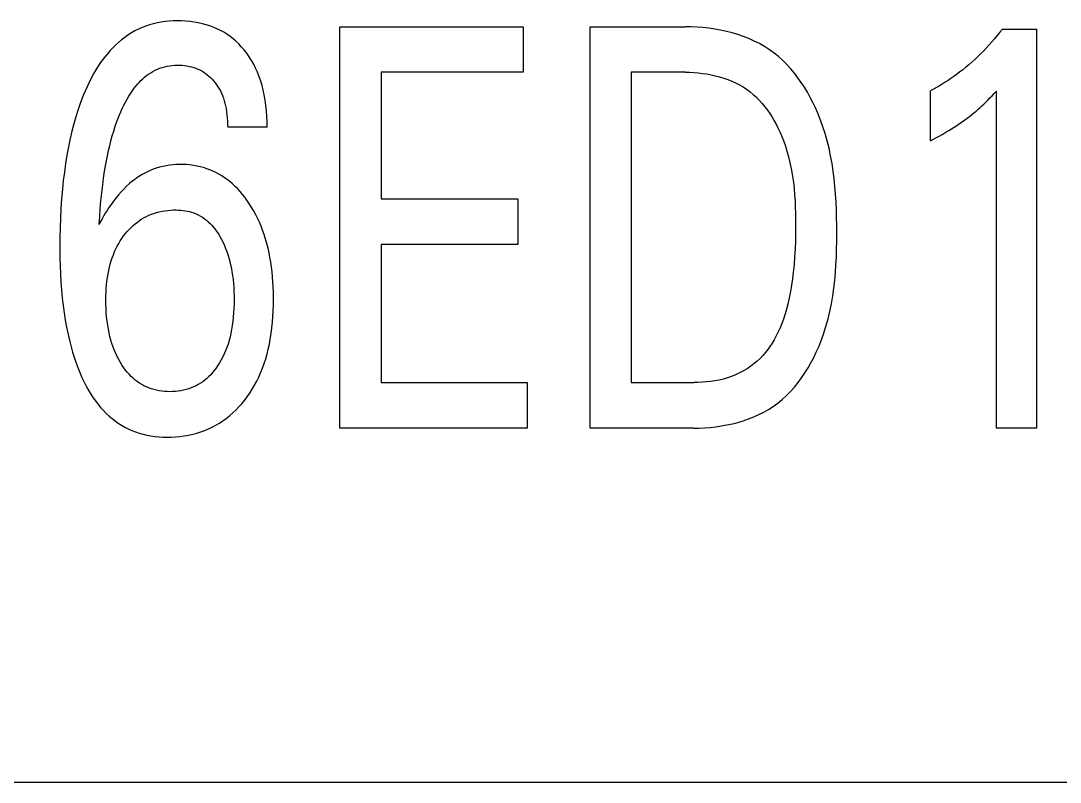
# Model space of a CAD drawing. Extents: x 0 to 420, y 0 to 297.
# Drawn here: x 179.245 to 183.649, y 180.968 to 184.194 of the extents above; entities that cross this region are included whole.
import ezdxf

# ---------------------------------------------------------------- set-up
doc = ezdxf.new("R2010")
doc.units = 0
doc.header["$LTSCALE"] = 23.1
doc.layers.add('10000_FRONT', color=7, linetype='CONTINUOUS')

msp = doc.modelspace()

# ---------------------------------------------------------------- linework, layer by layer
at = {"layer": '10000_FRONT', "color": 7, "linetype": 'CONTINUOUS'}
for p, q in [((179.7745, 184.1714), (179.7587, 184.1653)), ((179.7906, 184.1766), (179.7745, 184.1714)), ((179.807, 184.1811), (179.7906, 184.1766)), ((179.8235, 184.1849), (179.807, 184.1811)), ((179.8402, 184.188), (179.8235, 184.1849)), ((179.8571, 184.1904), (179.8402, 184.188)), ((179.874, 184.1922), (179.8571, 184.1904)), ((179.891, 184.1933), (179.874, 184.1922)), ((179.908, 184.1937), (179.891, 184.1933)), ((179.9259, 184.1935), (179.908, 184.1937)), ((179.9438, 184.1926), (179.9259, 184.1935)), ((179.9615, 184.191), (179.9438, 184.1926)), ((179.9792, 184.1886), (179.9615, 184.191)), ((179.9967, 184.1855), (179.9792, 184.1886)), ((180.014, 184.1815), (179.9967, 184.1855)), ((180.0298, 184.1772), (180.014, 184.1815)), ((180.0453, 184.1722), (180.0298, 184.1772)), ((180.0605, 184.1665), (180.0453, 184.1722)), ((180.0755, 184.1601), (180.0605, 184.1665)), ((180.5966, 182.4684), (180.5966, 184.1684)), ((180.5966, 184.1684), (181.3737, 184.1684)), ((181.3737, 184.1684), (181.3737, 183.9757)), ((181.6565, 182.4684), (181.6565, 184.1684)), ((181.6565, 184.1684), (182.0604, 184.1684)), ((182.0852, 184.1681), (182.0604, 184.1684)), ((182.1101, 184.1669), (182.0852, 184.1681)), ((182.135, 184.165), (182.1101, 184.1669)), ((179.6849, 184.1235), (179.6713, 184.113)), ((179.6989, 184.1333), (179.6849, 184.1235)), ((179.7133, 184.1424), (179.6989, 184.1333)), ((179.7281, 184.1509), (179.7133, 184.1424)), ((179.7433, 184.1585), (179.7281, 184.1509)), ((179.7587, 184.1653), (179.7433, 184.1585)), ((180.0902, 184.1529), (180.0755, 184.1601)), ((180.1044, 184.145), (180.0902, 184.1529)), ((180.1181, 184.1365), (180.1044, 184.145)), ((180.1313, 184.1272), (180.1181, 184.1365)), ((180.144, 184.1173), (180.1313, 184.1272)), ((182.16, 184.1623), (182.135, 184.165)), ((182.185, 184.1587), (182.16, 184.1623)), ((182.2099, 184.1543), (182.185, 184.1587)), ((182.2345, 184.149), (182.2099, 184.1543)), ((182.2589, 184.1428), (182.2345, 184.149)), ((182.283, 184.1356), (182.2589, 184.1428)), ((182.3067, 184.1274), (182.283, 184.1356)), ((182.3299, 184.1183), (182.3067, 184.1274)), ((183.3821, 184.1313), (183.3708, 184.1178)), ((183.3932, 184.1449), (183.3821, 184.1313)), ((183.4041, 184.1588), (183.3932, 184.1449)), ((183.4041, 184.1588), (183.5487, 184.1588)), ((183.5487, 184.1588), (183.5487, 182.4684)), ((179.6334, 184.0783), (179.6217, 184.0658)), ((179.6456, 184.0904), (179.6334, 184.0783)), ((179.6582, 184.102), (179.6456, 184.0904)), ((179.6713, 184.113), (179.6582, 184.102)), ((180.1562, 184.1068), (180.144, 184.1173)), ((180.1679, 184.0957), (180.1562, 184.1068)), ((180.1791, 184.0841), (180.1679, 184.0957)), ((180.1911, 184.0703), (180.1791, 184.0841)), ((182.3526, 184.1081), (182.3299, 184.1183)), ((182.3747, 184.0969), (182.3526, 184.1081)), ((182.3962, 184.0846), (182.3747, 184.0969)), ((182.4169, 184.0712), (182.3962, 184.0846)), ((183.3354, 184.0784), (183.3232, 184.0657)), ((183.3474, 184.0913), (183.3354, 184.0784)), ((183.3592, 184.1044), (183.3474, 184.0913)), ((183.3708, 184.1178), (183.3592, 184.1044)), ((179.5977, 184.037), (179.5856, 184.0206)), ((179.6104, 184.0529), (179.5977, 184.037)), ((179.6217, 184.0658), (179.6104, 184.0529)), ((180.2023, 184.056), (180.1911, 184.0703)), ((180.2128, 184.0411), (180.2023, 184.056)), ((180.2226, 184.0257), (180.2128, 184.0411)), ((182.4363, 184.057), (182.4169, 184.0712)), ((182.4551, 184.0418), (182.4363, 184.057)), ((182.473, 184.0257), (182.4551, 184.0418)), ((183.2987, 184.0415), (183.2864, 184.03)), ((183.3107, 184.0532), (183.2987, 184.0415)), ((183.3232, 184.0657), (183.3107, 184.0532)), ((179.5741, 184.0037), (179.5633, 183.9865)), ((179.5856, 184.0206), (179.5741, 184.0037)), ((179.8238, 183.9886), (179.8339, 183.9925)), ((179.8339, 183.9925), (179.8441, 183.9959)), ((179.8441, 183.9959), (179.8545, 183.9988)), ((179.8545, 183.9988), (179.8651, 184.0012)), ((179.8651, 184.0012), (179.8757, 184.0031)), ((179.8757, 184.0031), (179.8865, 184.0045)), ((179.8865, 184.0045), (179.8972, 184.0054)), ((179.8972, 184.0054), (179.908, 184.0058)), ((179.908, 184.0058), (179.9182, 184.0057)), ((179.9182, 184.0057), (179.9284, 184.0052)), ((179.9284, 184.0052), (179.9385, 184.0042)), ((179.9385, 184.0042), (179.9486, 184.0027)), ((179.9486, 184.0027), (179.9586, 184.0008)), ((179.9586, 184.0008), (179.9685, 183.9984)), ((179.9685, 183.9984), (179.9774, 183.9958)), ((179.9774, 183.9958), (179.9862, 183.9927)), ((179.9862, 183.9927), (179.9949, 183.9893)), ((179.9949, 183.9893), (180.0034, 183.9854)), ((180.2316, 184.0099), (180.2226, 184.0257)), ((180.2398, 183.9937), (180.2316, 184.0099)), ((180.248, 183.9756), (180.2398, 183.9937)), ((182.4902, 184.0086), (182.473, 184.0257)), ((182.5066, 183.9907), (182.4902, 184.0086)), ((182.5223, 183.972), (182.5066, 183.9907)), ((183.2486, 183.9969), (183.2355, 183.9864)), ((183.2614, 184.0077), (183.2486, 183.9969)), ((183.274, 184.0188), (183.2614, 184.0077)), ((183.2864, 184.03), (183.274, 184.0188)), ((179.5434, 183.951), (179.5342, 183.9328)), ((179.553, 183.9689), (179.5434, 183.951)), ((179.5633, 183.9865), (179.553, 183.9689)), ((179.7539, 183.9407), (179.7616, 183.9481)), ((179.7616, 183.9481), (179.7696, 183.9551)), ((179.7696, 183.9551), (179.7779, 183.9618)), ((179.7779, 183.9618), (179.7865, 183.9681)), ((179.7865, 183.9681), (179.7953, 183.9739)), ((179.7953, 183.9739), (179.8045, 183.9793)), ((179.8045, 183.9793), (179.814, 183.9842)), ((179.814, 183.9842), (179.8238, 183.9886)), ((180.0034, 183.9854), (180.0117, 183.9811)), ((180.0117, 183.9811), (180.0197, 183.9763)), ((180.0197, 183.9763), (180.0274, 183.9711)), ((180.0274, 183.9711), (180.0349, 183.9655)), ((180.0349, 183.9655), (180.042, 183.9595)), ((180.042, 183.9595), (180.0489, 183.9532)), ((180.0489, 183.9532), (180.0554, 183.9465)), ((180.0554, 183.9465), (180.0616, 183.9395)), ((180.2553, 183.957), (180.248, 183.9756)), ((180.2617, 183.9382), (180.2553, 183.957)), ((180.771, 183.9757), (180.771, 183.4395)), ((181.3737, 183.9757), (180.771, 183.9757)), ((181.8309, 183.9757), (181.8309, 182.6612)), ((182.0604, 183.9757), (181.8309, 183.9757)), ((182.0604, 183.9757), (182.0785, 183.9754)), ((182.0785, 183.9754), (182.0966, 183.9745)), ((182.0966, 183.9745), (182.1148, 183.9731)), ((182.1148, 183.9731), (182.1331, 183.971)), ((182.1331, 183.971), (182.1513, 183.9684)), ((182.1513, 183.9684), (182.1694, 183.9651)), ((182.1694, 183.9651), (182.1873, 183.9611)), ((182.1873, 183.9611), (182.2051, 183.9564)), ((182.2051, 183.9564), (182.2227, 183.9511)), ((182.2227, 183.9511), (182.2399, 183.945)), ((182.5373, 183.9526), (182.5223, 183.972)), ((182.5515, 183.9326), (182.5373, 183.9526)), ((183.1854, 183.9493), (183.1734, 183.9412)), ((183.1972, 183.9576), (183.1854, 183.9493)), ((183.2089, 183.966), (183.1972, 183.9576)), ((183.2223, 183.9761), (183.2089, 183.966)), ((183.2355, 183.9864), (183.2223, 183.9761)), ((179.5255, 183.9143), (179.5173, 183.8957)), ((179.5342, 183.9328), (179.5255, 183.9143)), ((179.7193, 183.8997), (179.7257, 183.9084)), ((179.7257, 183.9084), (179.7323, 183.9168)), ((179.7323, 183.9168), (179.7392, 183.925)), ((179.7392, 183.925), (179.7464, 183.933)), ((179.7464, 183.933), (179.7539, 183.9407)), ((180.0616, 183.9395), (180.0682, 183.9315)), ((180.0682, 183.9315), (180.0743, 183.9231)), ((180.0743, 183.9231), (180.08, 183.9145)), ((180.08, 183.9145), (180.0854, 183.9056)), ((180.0854, 183.9056), (180.0903, 183.8965)), ((180.2673, 183.919), (180.2617, 183.9382)), ((180.2722, 183.8996), (180.2673, 183.919)), ((182.2399, 183.945), (182.2568, 183.9383)), ((182.2568, 183.9383), (182.2733, 183.9307)), ((182.2733, 183.9307), (182.2894, 183.9224)), ((182.2894, 183.9224), (182.305, 183.9134)), ((182.305, 183.9134), (182.32, 183.9035)), ((182.32, 183.9035), (182.3343, 183.8929)), ((182.565, 183.912), (182.5515, 183.9326)), ((182.5777, 183.8909), (182.565, 183.912)), ((183.1115, 183.9041), (183.0987, 183.8973)), ((183.1241, 183.9111), (183.1115, 183.9041)), ((183.1367, 183.9183), (183.1241, 183.9111)), ((183.1491, 183.9257), (183.1367, 183.9183)), ((183.1613, 183.9334), (183.1491, 183.9257)), ((183.1734, 183.9412), (183.1613, 183.9334)), ((179.5095, 183.8769), (179.4982, 183.8473)), ((179.5173, 183.8957), (179.5095, 183.8769)), ((179.6879, 183.849), (179.6951, 183.8621)), ((179.6951, 183.8621), (179.7027, 183.8749)), ((179.7027, 183.8749), (179.7107, 183.8874)), ((179.7107, 183.8874), (179.7193, 183.8997)), ((180.0903, 183.8965), (180.0948, 183.8872)), ((180.0948, 183.8872), (180.0992, 183.8767)), ((180.0992, 183.8767), (180.1032, 183.866)), ((180.1032, 183.866), (180.1067, 183.8551)), ((180.2763, 183.8801), (180.2722, 183.8996)), ((180.2802, 183.8573), (180.2763, 183.8801)), ((180.2833, 183.8345), (180.2802, 183.8573)), ((182.3343, 183.8929), (182.348, 183.8816)), ((182.348, 183.8816), (182.3611, 183.8696)), ((182.3611, 183.8696), (182.3736, 183.8569)), ((182.5898, 183.8693), (182.5777, 183.8909)), ((182.6011, 183.8473), (182.5898, 183.8693)), ((183.0987, 183.6853), (183.0987, 183.8973)), ((183.3335, 183.8494), (183.3421, 183.858)), ((183.3421, 183.858), (183.3505, 183.8667)), ((183.3505, 183.8667), (183.3597, 183.8764)), ((183.3597, 183.8764), (183.3689, 183.8862)), ((183.3689, 183.8862), (183.3779, 183.8961)), ((183.3779, 182.4684), (183.3779, 183.8961)), ((179.4878, 183.8174), (179.4782, 183.7873)), ((179.4982, 183.8473), (179.4878, 183.8174)), ((179.6687, 183.8087), (179.6747, 183.8223)), ((179.6747, 183.8223), (179.6811, 183.8358)), ((179.6811, 183.8358), (179.6879, 183.849)), ((180.1067, 183.8551), (180.1098, 183.8441)), ((180.1098, 183.8441), (180.1124, 183.8329)), ((180.1124, 183.8329), (180.1146, 183.8217)), ((180.1146, 183.8217), (180.1168, 183.8086)), ((180.2856, 183.8116), (180.2833, 183.8345)), ((182.3736, 183.8569), (182.3856, 183.8436)), ((182.3856, 183.8436), (182.3971, 183.8297)), ((182.3971, 183.8297), (182.4079, 183.8153)), ((182.4079, 183.8153), (182.4183, 183.8005)), ((182.6117, 183.825), (182.6011, 183.8473)), ((182.6215, 183.8025), (182.6117, 183.825)), ((183.292, 183.8111), (183.3011, 183.819)), ((183.3011, 183.819), (183.3091, 183.8262)), ((183.3091, 183.8262), (183.3171, 183.8335)), ((183.3171, 183.8335), (183.3249, 183.841)), ((183.3249, 183.841), (183.3335, 183.8494)), ((179.4782, 183.7873), (179.4695, 183.7569)), ((179.6523, 183.7672), (179.6575, 183.7812)), ((179.6575, 183.7812), (179.6629, 183.795)), ((179.6629, 183.795), (179.6687, 183.8087)), ((180.1168, 183.8086), (180.1184, 183.7955)), ((180.1184, 183.7955), (180.1197, 183.7824)), ((180.1197, 183.7824), (180.1205, 183.7692)), ((180.1205, 183.7692), (180.1211, 183.7561)), ((180.2872, 183.7887), (180.2856, 183.8116)), ((180.2881, 183.7658), (180.2872, 183.7887)), ((182.4183, 183.8005), (182.4281, 183.7852)), ((182.4281, 183.7852), (182.4373, 183.7695)), ((182.4373, 183.7695), (182.446, 183.7535)), ((182.6307, 183.7797), (182.6215, 183.8025)), ((182.6421, 183.7485), (182.6307, 183.7797)), ((183.2335, 183.7658), (183.2445, 183.7736)), ((183.2445, 183.7736), (183.2542, 183.7808)), ((183.2542, 183.7808), (183.2638, 183.7882)), ((183.2638, 183.7882), (183.2733, 183.7957)), ((183.2733, 183.7957), (183.2827, 183.8033)), ((183.2827, 183.8033), (183.292, 183.8111)), ((179.4615, 183.7263), (179.4543, 183.6956)), ((179.4695, 183.7569), (179.4615, 183.7263)), ((179.6326, 183.706), (179.6387, 183.7266)), ((179.6387, 183.7266), (179.6452, 183.747)), ((179.6452, 183.747), (179.6523, 183.7672)), ((180.1211, 183.7561), (180.1213, 183.7431)), ((180.2884, 183.7431), (180.1213, 183.7431)), ((180.2884, 183.7431), (180.2881, 183.7658)), ((182.446, 183.7535), (182.4542, 183.7372)), ((182.4542, 183.7372), (182.4619, 183.7207)), ((182.6522, 183.717), (182.6421, 183.7485)), ((183.1641, 183.7214), (183.177, 183.7291)), ((183.177, 183.7291), (183.1885, 183.7361)), ((183.1885, 183.7361), (183.1999, 183.7433)), ((183.1999, 183.7433), (183.2112, 183.7506)), ((183.2112, 183.7506), (183.2224, 183.7581)), ((183.2224, 183.7581), (183.2335, 183.7658)), ((179.4543, 183.6956), (179.4469, 183.6602)), ((179.6216, 183.6646), (179.6269, 183.6854)), ((179.6269, 183.6854), (179.6326, 183.706)), ((182.4619, 183.7207), (182.469, 183.7039)), ((182.469, 183.7039), (182.4757, 183.687)), ((182.4757, 183.687), (182.4845, 183.6621)), ((182.6612, 183.6854), (182.6522, 183.717)), ((182.669, 183.6535), (182.6612, 183.6854)), ((183.0987, 183.6853), (183.1119, 183.6923)), ((183.1119, 183.6923), (183.1251, 183.6994)), ((183.1251, 183.6994), (183.1382, 183.7066)), ((183.1382, 183.7066), (183.1512, 183.7139)), ((183.1512, 183.7139), (183.1641, 183.7214)), ((179.4469, 183.6602), (179.4402, 183.6246)), ((179.6105, 183.6149), (179.6167, 183.6438)), ((179.6167, 183.6438), (179.6216, 183.6646)), ((182.4845, 183.6621), (182.4923, 183.637)), ((182.4923, 183.637), (182.4992, 183.6117)), ((182.6759, 183.6214), (182.669, 183.6535)), ((179.4402, 183.6246), (179.4344, 183.5889)), ((179.6049, 183.586), (179.6105, 183.6149)), ((182.4992, 183.6117), (182.5051, 183.5862)), ((182.6818, 183.5891), (182.6759, 183.6214)), ((179.4293, 183.5531), (179.4249, 183.5171)), ((179.4344, 183.5889), (179.4293, 183.5531)), ((179.5955, 183.5277), (179.6, 183.5569)), ((179.6, 183.5569), (179.6049, 183.586)), ((179.7816, 183.5546), (179.77, 183.5486)), ((179.7935, 183.56), (179.7816, 183.5546)), ((179.8055, 183.5649), (179.7935, 183.56)), ((179.8189, 183.5697), (179.8055, 183.5649)), ((179.8325, 183.5738), (179.8189, 183.5697)), ((179.8463, 183.5772), (179.8325, 183.5738)), ((179.8603, 183.58), (179.8463, 183.5772)), ((179.8744, 183.5822), (179.8603, 183.58)), ((179.8885, 183.5838), (179.8744, 183.5822)), ((179.9028, 183.5848), (179.8885, 183.5838)), ((179.9171, 183.5853), (179.9028, 183.5848)), ((179.9318, 183.5852), (179.9171, 183.5853)), ((179.9465, 183.5844), (179.9318, 183.5852)), ((179.9611, 183.5831), (179.9465, 183.5844)), ((179.9756, 183.5812), (179.9611, 183.5831)), ((179.9901, 183.5786), (179.9756, 183.5812)), ((180.0044, 183.5754), (179.9901, 183.5786)), ((180.0186, 183.5716), (180.0044, 183.5754)), ((180.0325, 183.5671), (180.0186, 183.5716)), ((180.0457, 183.5622), (180.0325, 183.5671)), ((180.0587, 183.5567), (180.0457, 183.5622)), ((180.0715, 183.5506), (180.0587, 183.5567)), ((180.084, 183.544), (180.0715, 183.5506)), ((182.5051, 183.5862), (182.5102, 183.5606)), ((182.5102, 183.5606), (182.5145, 183.5348)), ((182.6867, 183.5567), (182.6818, 183.5891)), ((182.6909, 183.5242), (182.6867, 183.5567)), ((179.4249, 183.5171), (179.4212, 183.4811)), ((179.5917, 183.4984), (179.5955, 183.5277)), ((179.7158, 183.5123), (179.7058, 183.5039)), ((179.7261, 183.5203), (179.7158, 183.5123)), ((179.7367, 183.528), (179.7261, 183.5203)), ((179.7476, 183.5353), (179.7367, 183.528)), ((179.7587, 183.5422), (179.7476, 183.5353)), ((179.77, 183.5486), (179.7587, 183.5422)), ((180.0962, 183.5369), (180.084, 183.544)), ((180.108, 183.5292), (180.0962, 183.5369)), ((180.1196, 183.5211), (180.108, 183.5292)), ((180.1307, 183.5125), (180.1196, 183.5211)), ((180.1424, 183.5026), (180.1307, 183.5125)), ((182.5145, 183.5348), (182.5181, 183.5089)), ((182.5181, 183.5089), (182.521, 183.483)), ((182.6943, 183.4915), (182.6909, 183.5242)), ((179.4212, 183.4811), (179.4176, 183.44)), ((179.5845, 183.4315), (179.5878, 183.465)), ((179.5878, 183.465), (179.5917, 183.4984)), ((179.6697, 183.4686), (179.6585, 183.4559)), ((179.6812, 183.4808), (179.6697, 183.4686)), ((179.6933, 183.4926), (179.6812, 183.4808)), ((179.7058, 183.5039), (179.6933, 183.4926)), ((180.1535, 183.4922), (180.1424, 183.5026)), ((180.1643, 183.4814), (180.1535, 183.4922)), ((180.1746, 183.4701), (180.1643, 183.4814)), ((180.1845, 183.4584), (180.1746, 183.4701)), ((182.521, 183.483), (182.5233, 183.4569)), ((182.6969, 183.4587), (182.6943, 183.4915)), ((179.4176, 183.44), (179.4147, 183.3987)), ((179.5817, 183.3981), (179.5845, 183.4315)), ((179.6375, 183.4296), (179.6275, 183.416)), ((179.6478, 183.4429), (179.6375, 183.4296)), ((179.6585, 183.4559), (179.6478, 183.4429)), ((180.1939, 183.4464), (180.1845, 183.4584)), ((180.203, 183.434), (180.1939, 183.4464)), ((180.2116, 183.4214), (180.203, 183.434)), ((180.2215, 183.406), (180.2116, 183.4214)), ((180.771, 183.4395), (181.3502, 183.4395)), ((181.3502, 183.4395), (181.3502, 183.2467)), ((182.5233, 183.4569), (182.525, 183.4308)), ((182.525, 183.4308), (182.5263, 183.4047)), ((182.699, 183.4258), (182.6969, 183.4587)), ((182.7004, 183.3928), (182.699, 183.4258)), ((179.4147, 183.3987), (179.4126, 183.3574)), ((179.5793, 183.3646), (179.5817, 183.3981)), ((179.6026, 183.3782), (179.5957, 183.3664)), ((179.6101, 183.3903), (179.6026, 183.3782)), ((179.618, 183.4022), (179.6101, 183.3903)), ((179.6275, 183.416), (179.618, 183.4022)), ((179.7878, 183.3698), (179.7983, 183.3741)), ((179.7983, 183.3741), (179.809, 183.378)), ((179.809, 183.378), (179.8198, 183.3814)), ((179.8198, 183.3814), (179.8315, 183.3845)), ((179.8315, 183.3845), (179.8433, 183.3871)), ((179.8433, 183.3871), (179.8552, 183.3892)), ((179.8552, 183.3892), (179.8672, 183.3908)), ((179.8672, 183.3908), (179.8792, 183.3919)), ((179.8792, 183.3919), (179.8914, 183.3924)), ((179.8914, 183.3924), (179.9035, 183.3925)), ((179.9035, 183.3925), (179.913, 183.3922)), ((179.913, 183.3922), (179.9224, 183.3916)), ((179.9224, 183.3916), (179.9318, 183.3907)), ((179.9318, 183.3907), (179.9411, 183.3893)), ((179.9411, 183.3893), (179.9504, 183.3876)), ((179.9504, 183.3876), (179.9596, 183.3855)), ((179.9596, 183.3855), (179.9686, 183.383)), ((179.9686, 183.383), (179.9775, 183.3799)), ((179.9775, 183.3799), (179.9871, 183.3761)), ((179.9871, 183.3761), (179.9965, 183.3716)), ((180.2309, 183.3902), (180.2215, 183.406)), ((180.2396, 183.3741), (180.2309, 183.3902)), ((180.2479, 183.3577), (180.2396, 183.3741)), ((182.5263, 183.4047), (182.5271, 183.3786)), ((182.5271, 183.3786), (182.5275, 183.3524)), ((182.7014, 183.3598), (182.7004, 183.3928)), ((179.4126, 183.3574), (179.4111, 183.3161)), ((179.5773, 183.3311), (179.5793, 183.3646)), ((179.583, 183.3429), (179.5773, 183.3311)), ((179.589, 183.3545), (179.583, 183.3429)), ((179.5957, 183.3664), (179.589, 183.3545)), ((179.7205, 183.3265), (179.7294, 183.3341)), ((179.7294, 183.3341), (179.7386, 183.3413)), ((179.7386, 183.3413), (179.7481, 183.3481)), ((179.7481, 183.3481), (179.7576, 183.3542)), ((179.7576, 183.3542), (179.7674, 183.3598)), ((179.7674, 183.3598), (179.7775, 183.3651)), ((179.7775, 183.3651), (179.7878, 183.3698)), ((179.9965, 183.3716), (180.0057, 183.3667)), ((180.0057, 183.3667), (180.0145, 183.3612)), ((180.0145, 183.3612), (180.0231, 183.3553)), ((180.0231, 183.3553), (180.0313, 183.349)), ((180.0313, 183.349), (180.0392, 183.3422)), ((180.0392, 183.3422), (180.0465, 183.3353)), ((180.0465, 183.3353), (180.0535, 183.328)), ((180.2556, 183.3411), (180.2479, 183.3577)), ((180.2627, 183.3242), (180.2556, 183.3411)), ((182.5275, 183.3524), (182.5276, 183.3263)), ((182.7019, 183.3268), (182.7014, 183.3598)), ((179.4111, 183.3161), (179.4103, 183.2748)), ((179.6806, 183.2824), (179.6884, 183.2925)), ((179.6884, 183.2925), (179.696, 183.3015)), ((179.696, 183.3015), (179.7038, 183.3102)), ((179.7038, 183.3102), (179.712, 183.3185)), ((179.712, 183.3185), (179.7205, 183.3265)), ((180.0535, 183.328), (180.0601, 183.3205)), ((180.0601, 183.3205), (180.0664, 183.3127)), ((180.0664, 183.3127), (180.0724, 183.3046)), ((180.0724, 183.3046), (180.0781, 183.2964)), ((180.0781, 183.2964), (180.0836, 183.2879)), ((180.0836, 183.2879), (180.0887, 183.2793)), ((180.2694, 183.3071), (180.2627, 183.3242)), ((180.276, 183.2882), (180.2694, 183.3071)), ((180.2821, 183.2691), (180.276, 183.2882)), ((182.5273, 183.2931), (182.5266, 183.2599)), ((182.5276, 183.3263), (182.5273, 183.2931)), ((182.7018, 183.2603), (182.702, 183.2937)), ((182.702, 183.2937), (182.7019, 183.3268)), ((179.4103, 183.2748), (179.4101, 183.2335)), ((179.6533, 183.2389), (179.6595, 183.2502)), ((179.6595, 183.2502), (179.6661, 183.2612)), ((179.6661, 183.2612), (179.6731, 183.2719)), ((179.6731, 183.2719), (179.6806, 183.2824)), ((180.0887, 183.2793), (180.0954, 183.2672)), ((180.0954, 183.2672), (180.1016, 183.255)), ((180.1016, 183.255), (180.1073, 183.2425)), ((180.1073, 183.2425), (180.1126, 183.2298)), ((180.2875, 183.2498), (180.2821, 183.2691)), ((180.2924, 183.2304), (180.2875, 183.2498)), ((180.771, 183.2467), (180.771, 182.6612)), ((181.3502, 183.2467), (180.771, 183.2467)), ((182.5266, 183.2599), (182.5253, 183.2268)), ((182.7012, 183.2269), (182.7018, 183.2603)), ((179.4101, 183.2335), (179.4106, 183.1904)), ((179.6321, 183.1898), (179.6369, 183.2029)), ((179.6369, 183.2029), (179.6423, 183.2158)), ((179.6423, 183.2158), (179.6476, 183.2275)), ((179.6476, 183.2275), (179.6533, 183.2389)), ((180.1126, 183.2298), (180.1174, 183.217)), ((180.1174, 183.217), (180.1219, 183.204)), ((180.1219, 183.204), (180.1263, 183.1895)), ((180.2968, 183.2108), (180.2924, 183.2304)), ((180.3006, 183.1911), (180.2968, 183.2108)), ((182.5253, 183.2268), (182.5234, 183.1938)), ((182.7001, 183.1935), (182.7012, 183.2269)), ((179.4106, 183.1904), (179.4114, 183.156)), ((179.4114, 183.156), (179.4128, 183.1216)), ((179.6203, 183.1496), (179.6238, 183.1631)), ((179.6238, 183.1631), (179.6277, 183.1765)), ((179.6277, 183.1765), (179.6321, 183.1898)), ((180.1263, 183.1895), (180.1303, 183.1747)), ((180.1303, 183.1747), (180.1338, 183.1599)), ((180.1338, 183.1599), (180.1368, 183.145)), ((180.304, 183.1714), (180.3006, 183.1911)), ((180.307, 183.1505), (180.304, 183.1714)), ((182.5208, 183.1608), (182.5175, 183.1279)), ((182.5234, 183.1938), (182.5208, 183.1608)), ((182.6962, 183.127), (182.6984, 183.1602)), ((182.6984, 183.1602), (182.7001, 183.1935)), ((179.4128, 183.1216), (179.4148, 183.0872)), ((179.612, 183.1066), (179.6145, 183.1222)), ((179.6145, 183.1222), (179.6172, 183.136)), ((179.6172, 183.136), (179.6203, 183.1496)), ((180.1368, 183.145), (180.1395, 183.13)), ((180.1395, 183.13), (180.1418, 183.1149)), ((180.1418, 183.1149), (180.1439, 183.0978)), ((180.3096, 183.1297), (180.307, 183.1505)), ((180.3116, 183.1087), (180.3096, 183.1297)), ((180.3132, 183.0878), (180.3116, 183.1087)), ((182.5175, 183.1279), (182.5141, 183.1007)), ((182.6932, 183.0939), (182.6962, 183.127)), ((179.4148, 183.0872), (179.4173, 183.0529)), ((179.6069, 183.0593), (179.6082, 183.0751)), ((179.6082, 183.0751), (179.6099, 183.0909)), ((179.6099, 183.0909), (179.612, 183.1066)), ((180.1439, 183.0978), (180.1456, 183.0806)), ((180.1456, 183.0806), (180.1468, 183.0635)), ((180.3144, 183.0668), (180.3132, 183.0878)), ((180.3151, 183.0458), (180.3144, 183.0668)), ((182.5102, 183.0736), (182.5056, 183.0465)), ((182.5141, 183.1007), (182.5102, 183.0736)), ((182.6894, 183.0609), (182.6932, 183.0939)), ((179.4173, 183.0529), (179.4206, 183.0186)), ((179.6053, 183.0118), (179.6055, 183.0277)), ((179.6055, 183.0277), (179.606, 183.0435)), ((179.606, 183.0435), (179.6069, 183.0593)), ((180.1468, 183.0635), (180.1477, 183.0463)), ((180.1477, 183.0463), (180.1482, 183.029)), ((180.1482, 183.029), (180.1484, 183.0118)), ((180.3156, 183.0142), (180.3151, 183.0458)), ((182.5056, 183.0465), (182.5002, 183.0197)), ((182.6792, 182.9954), (182.6848, 183.0281)), ((182.6848, 183.0281), (182.6894, 183.0609)), ((179.4206, 183.0186), (179.4241, 182.9878)), ((179.4241, 182.9878), (179.4282, 182.957)), ((179.6055, 182.9937), (179.6053, 183.0118)), ((179.606, 182.9757), (179.6055, 182.9937)), ((180.1482, 182.9935), (180.1476, 182.9753)), ((180.1484, 183.0118), (180.1482, 182.9935)), ((180.3145, 182.9656), (180.3153, 182.9899)), ((180.3153, 182.9899), (180.3156, 183.0142)), ((182.4941, 182.9929), (182.487, 182.9664)), ((182.5002, 183.0197), (182.4941, 182.9929)), ((182.6726, 182.9629), (182.6792, 182.9954)), ((179.4282, 182.957), (179.433, 182.9263)), ((179.6071, 182.9576), (179.606, 182.9757)), ((179.6086, 182.9396), (179.6071, 182.9576)), ((179.6105, 182.9217), (179.6086, 182.9396)), ((180.1451, 182.9388), (180.1431, 182.9207)), ((180.1466, 182.957), (180.1451, 182.9388)), ((180.1476, 182.9753), (180.1466, 182.957)), ((180.3114, 182.9172), (180.3132, 182.9414)), ((180.3132, 182.9414), (180.3145, 182.9656)), ((182.4816, 182.948), (182.4756, 182.9297)), ((182.487, 182.9664), (182.4816, 182.948)), ((182.665, 182.9306), (182.6726, 182.9629)), ((179.433, 182.9263), (179.4385, 182.8957)), ((179.4385, 182.8957), (179.4448, 182.8653)), ((179.613, 182.9038), (179.6105, 182.9217)), ((179.6157, 182.888), (179.613, 182.9038)), ((180.1407, 182.9026), (180.138, 182.8867)), ((180.1431, 182.9207), (180.1407, 182.9026)), ((180.3057, 182.869), (180.3089, 182.893)), ((180.3089, 182.893), (180.3114, 182.9172)), ((182.4619, 182.8937), (182.4541, 182.8761)), ((182.469, 182.9115), (182.4619, 182.8937)), ((182.4756, 182.9297), (182.469, 182.9115)), ((182.646, 182.8668), (182.6561, 182.8986)), ((182.6561, 182.8986), (182.665, 182.9306)), ((179.4448, 182.8653), (179.4519, 182.8351)), ((179.6188, 182.8724), (179.6157, 182.888)), ((179.6224, 182.8568), (179.6188, 182.8724)), ((179.6265, 182.8414), (179.6224, 182.8568)), ((180.1314, 182.8554), (180.1273, 182.8399)), ((180.1349, 182.871), (180.1314, 182.8554)), ((180.138, 182.8867), (180.1349, 182.871)), ((180.2979, 182.8241), (180.3018, 182.845)), ((180.3018, 182.845), (180.3057, 182.869)), ((182.4456, 182.8588), (182.4363, 182.8419)), ((182.4541, 182.8761), (182.4456, 182.8588)), ((182.6345, 182.8352), (182.646, 182.8668)), ((179.4519, 182.8351), (179.4577, 182.8128)), ((179.4577, 182.8128), (179.464, 182.7907)), ((179.6311, 182.8261), (179.6265, 182.8414)), ((179.6362, 182.811), (179.6311, 182.8261)), ((179.6414, 182.7975), (179.6362, 182.811)), ((180.1175, 182.8094), (180.1123, 182.796)), ((180.1227, 182.8245), (180.1175, 182.8094)), ((180.1273, 182.8399), (180.1227, 182.8245)), ((180.2882, 182.7826), (180.2933, 182.8033)), ((180.2933, 182.8033), (180.2979, 182.8241)), ((182.4091, 182.8007), (182.3989, 182.7878)), ((182.4187, 182.8141), (182.4091, 182.8007)), ((182.4278, 182.8278), (182.4187, 182.8141)), ((182.4363, 182.8419), (182.4278, 182.8278)), ((182.6151, 182.7894), (182.6252, 182.8122)), ((182.6252, 182.8122), (182.6345, 182.8352)), ((179.464, 182.7907), (179.4708, 182.7687)), ((179.4708, 182.7687), (179.4782, 182.747)), ((179.6471, 182.7842), (179.6414, 182.7975)), ((179.6533, 182.7711), (179.6471, 182.7842)), ((179.66, 182.7583), (179.6533, 182.7711)), ((179.6672, 182.7457), (179.66, 182.7583)), ((180.0937, 182.7569), (180.0865, 182.7445)), ((180.1004, 182.7697), (180.0937, 182.7569)), ((180.1066, 182.7827), (180.1004, 182.7697)), ((180.1123, 182.796), (180.1066, 182.7827)), ((180.2759, 182.7418), (180.2823, 182.7621)), ((180.2823, 182.7621), (180.2882, 182.7826)), ((182.3767, 182.7635), (182.3648, 182.7522)), ((182.3881, 182.7754), (182.3767, 182.7635)), ((182.3989, 182.7878), (182.3881, 182.7754)), ((182.5926, 182.7447), (182.6042, 182.7669)), ((182.6042, 182.7669), (182.6151, 182.7894)), ((179.4782, 182.747), (179.4862, 182.7254)), ((179.4862, 182.7254), (179.4948, 182.704)), ((179.6749, 182.7335), (179.6672, 182.7457)), ((179.6816, 182.7237), (179.6749, 182.7335)), ((179.6887, 182.7142), (179.6816, 182.7237)), ((179.6961, 182.705), (179.6887, 182.7142)), ((180.0642, 182.7121), (180.057, 182.7033)), ((180.0712, 182.7213), (180.0642, 182.7121)), ((180.0788, 182.7323), (180.0712, 182.7213)), ((180.0865, 182.7445), (180.0788, 182.7323)), ((180.2607, 182.702), (180.2687, 182.7218)), ((180.2687, 182.7218), (180.2759, 182.7418)), ((182.3224, 182.72), (182.3065, 182.7105)), ((182.3377, 182.7303), (182.3224, 182.72)), ((182.3523, 182.7415), (182.3377, 182.7303)), ((182.3648, 182.7522), (182.3523, 182.7415)), ((182.5669, 182.7019), (182.5801, 182.7231)), ((182.5801, 182.7231), (182.5926, 182.7447)), ((179.4948, 182.704), (179.5041, 182.6829)), ((179.5041, 182.6829), (179.5121, 182.666)), ((179.704, 182.6962), (179.6961, 182.705)), ((179.7122, 182.6876), (179.704, 182.6962)), ((179.7208, 182.6796), (179.7122, 182.6876)), ((179.7298, 182.6719), (179.7208, 182.6796)), ((179.7385, 182.6652), (179.7298, 182.6719)), ((180.0242, 182.6714), (180.0154, 182.6647)), ((180.0329, 182.6787), (180.0242, 182.6714)), ((180.0413, 182.6865), (180.0329, 182.6787)), ((180.0493, 182.6947), (180.0413, 182.6865)), ((180.057, 182.7033), (180.0493, 182.6947)), ((180.2443, 182.6669), (180.2529, 182.6843)), ((180.2529, 182.6843), (180.2607, 182.702)), ((182.1859, 182.6685), (182.1679, 182.6658)), ((182.2037, 182.672), (182.1859, 182.6685)), ((182.2213, 182.6762), (182.2037, 182.672)), ((182.2387, 182.6813), (182.2213, 182.6762)), ((182.2562, 182.6873), (182.2387, 182.6813)), ((182.2734, 182.6941), (182.2562, 182.6873)), ((182.2902, 182.7019), (182.2734, 182.6941)), ((182.3065, 182.7105), (182.2902, 182.7019)), ((182.5381, 182.6615), (182.5529, 182.6813)), ((182.5529, 182.6813), (182.5669, 182.7019)), ((179.5121, 182.666), (179.5206, 182.6493)), ((179.5206, 182.6493), (179.5295, 182.6328)), ((179.5295, 182.6328), (179.539, 182.6167)), ((179.7476, 182.659), (179.7385, 182.6652)), ((179.757, 182.6532), (179.7476, 182.659)), ((179.7666, 182.6479), (179.757, 182.6532)), ((179.7765, 182.6431), (179.7666, 182.6479)), ((179.7867, 182.6387), (179.7765, 182.6431)), ((179.797, 182.635), (179.7867, 182.6387)), ((179.808, 182.6316), (179.797, 182.635)), ((179.8191, 182.6288), (179.808, 182.6316)), ((179.8304, 182.6265), (179.8191, 182.6288)), ((179.8418, 182.6248), (179.8304, 182.6265)), ((179.8533, 182.6236), (179.8418, 182.6248)), ((179.9113, 182.6247), (179.8997, 182.6235)), ((179.9229, 182.6264), (179.9113, 182.6247)), ((179.9343, 182.6287), (179.9229, 182.6264)), ((179.9456, 182.6314), (179.9343, 182.6287)), ((179.9567, 182.6348), (179.9456, 182.6314)), ((179.9671, 182.6386), (179.9567, 182.6348)), ((179.9772, 182.6428), (179.9671, 182.6386)), ((179.9872, 182.6476), (179.9772, 182.6428)), ((179.9969, 182.6528), (179.9872, 182.6476)), ((180.0063, 182.6585), (179.9969, 182.6528)), ((180.0154, 182.6647), (180.0063, 182.6585)), ((180.215, 182.6167), (180.2254, 182.6331)), ((180.2254, 182.6331), (180.2352, 182.6498)), ((180.2352, 182.6498), (180.2443, 182.6669)), ((180.771, 182.6612), (181.3899, 182.6612)), ((181.3899, 182.6612), (181.3899, 182.4684)), ((181.8309, 182.6612), (182.0957, 182.6612)), ((182.1138, 182.6615), (182.0957, 182.6612)), ((182.1318, 182.6623), (182.1138, 182.6615)), ((182.1499, 182.6637), (182.1318, 182.6623)), ((182.1679, 182.6658), (182.1499, 182.6637)), ((182.506, 182.6239), (182.5225, 182.6423)), ((182.5225, 182.6423), (182.5381, 182.6615)), ((179.539, 182.6167), (179.5491, 182.6009)), ((179.5491, 182.6009), (179.5597, 182.5856)), ((179.5597, 182.5856), (179.571, 182.5707)), ((179.8648, 182.6229), (179.8533, 182.6236)), ((179.8764, 182.6226), (179.8648, 182.6229)), ((179.8881, 182.6228), (179.8764, 182.6226)), ((179.8997, 182.6235), (179.8881, 182.6228)), ((180.1808, 182.5714), (180.1922, 182.5853)), ((180.1922, 182.5853), (180.2039, 182.6008)), ((180.2039, 182.6008), (180.215, 182.6167)), ((182.4518, 182.5745), (182.4707, 182.59)), ((182.4707, 182.59), (182.4888, 182.6065)), ((182.4888, 182.6065), (182.506, 182.6239)), ((179.571, 182.5707), (179.5828, 182.5562)), ((179.5828, 182.5562), (179.5954, 182.5423)), ((179.5954, 182.5423), (179.6069, 182.5307)), ((180.1431, 182.5325), (180.1562, 182.5449)), ((180.1562, 182.5449), (180.1688, 182.5579)), ((180.1688, 182.5579), (180.1808, 182.5714)), ((182.3922, 182.5359), (182.4125, 182.5475)), ((182.4125, 182.5475), (182.4321, 182.5601)), ((182.4321, 182.5601), (182.4518, 182.5745)), ((179.6069, 182.5307), (179.6189, 182.5195)), ((179.6189, 182.5195), (179.6313, 182.5088)), ((179.6313, 182.5088), (179.6443, 182.4987)), ((179.6443, 182.4987), (179.6576, 182.4892)), ((180.0862, 182.4895), (180.1008, 182.4989)), ((180.1008, 182.4989), (180.1154, 182.5095)), ((180.1154, 182.5095), (180.1295, 182.5207)), ((180.1295, 182.5207), (180.1431, 182.5325)), ((182.2595, 182.4867), (182.2826, 182.4926)), ((182.2826, 182.4926), (182.3054, 182.4994)), ((182.3054, 182.4994), (182.3278, 182.507)), ((182.3278, 182.507), (182.3498, 182.5157)), ((182.3498, 182.5157), (182.3713, 182.5253)), ((182.3713, 182.5253), (182.3922, 182.5359)), ((179.6576, 182.4892), (179.6714, 182.4804)), ((179.6714, 182.4804), (179.6856, 182.4722)), ((179.6856, 182.4722), (179.7001, 182.4647)), ((179.7001, 182.4647), (179.7149, 182.458)), ((179.7149, 182.458), (179.7306, 182.4519)), ((179.7306, 182.4519), (179.7465, 182.4466)), ((179.991, 182.4471), (180.0076, 182.4524)), ((180.0076, 182.4524), (180.0239, 182.4584)), ((180.0239, 182.4584), (180.04, 182.4651)), ((180.04, 182.4651), (180.0558, 182.4725)), ((180.0558, 182.4725), (180.0712, 182.4807)), ((180.0712, 182.4807), (180.0862, 182.4895)), ((181.3899, 182.4684), (180.5966, 182.4684)), ((182.0948, 182.4684), (181.6565, 182.4684)), ((182.0948, 182.4684), (182.1182, 182.4688)), ((182.1182, 182.4688), (182.1417, 182.4698)), ((182.1417, 182.4698), (182.1654, 182.4716)), ((182.1654, 182.4716), (182.189, 182.4742)), ((182.189, 182.4742), (182.2127, 182.4775)), ((182.2127, 182.4775), (182.2362, 182.4817)), ((182.2362, 182.4817), (182.2595, 182.4867)), ((183.5487, 182.4684), (183.3779, 182.4684)), ((179.7465, 182.4466), (179.7627, 182.4421)), ((179.7627, 182.4421), (179.779, 182.4384)), ((179.779, 182.4384), (179.7956, 182.4353)), ((179.7956, 182.4353), (179.8123, 182.433)), ((179.8123, 182.433), (179.8291, 182.4313)), ((179.8291, 182.4313), (179.846, 182.4303)), ((179.846, 182.4303), (179.8628, 182.4299)), ((179.8628, 182.4299), (179.8815, 182.4301)), ((179.8815, 182.4301), (179.9, 182.431)), ((179.9, 182.431), (179.9185, 182.4327)), ((179.9185, 182.4327), (179.9368, 182.4351)), ((179.9368, 182.4351), (179.9551, 182.4383)), ((179.9551, 182.4383), (179.9731, 182.4423)), ((179.9731, 182.4423), (179.991, 182.4471)), ((134.0601, 180.9684), (203.5601, 180.9684))]:
    msp.add_line(p, q, dxfattribs=at)

doc.saveas('drawing.dxf')
